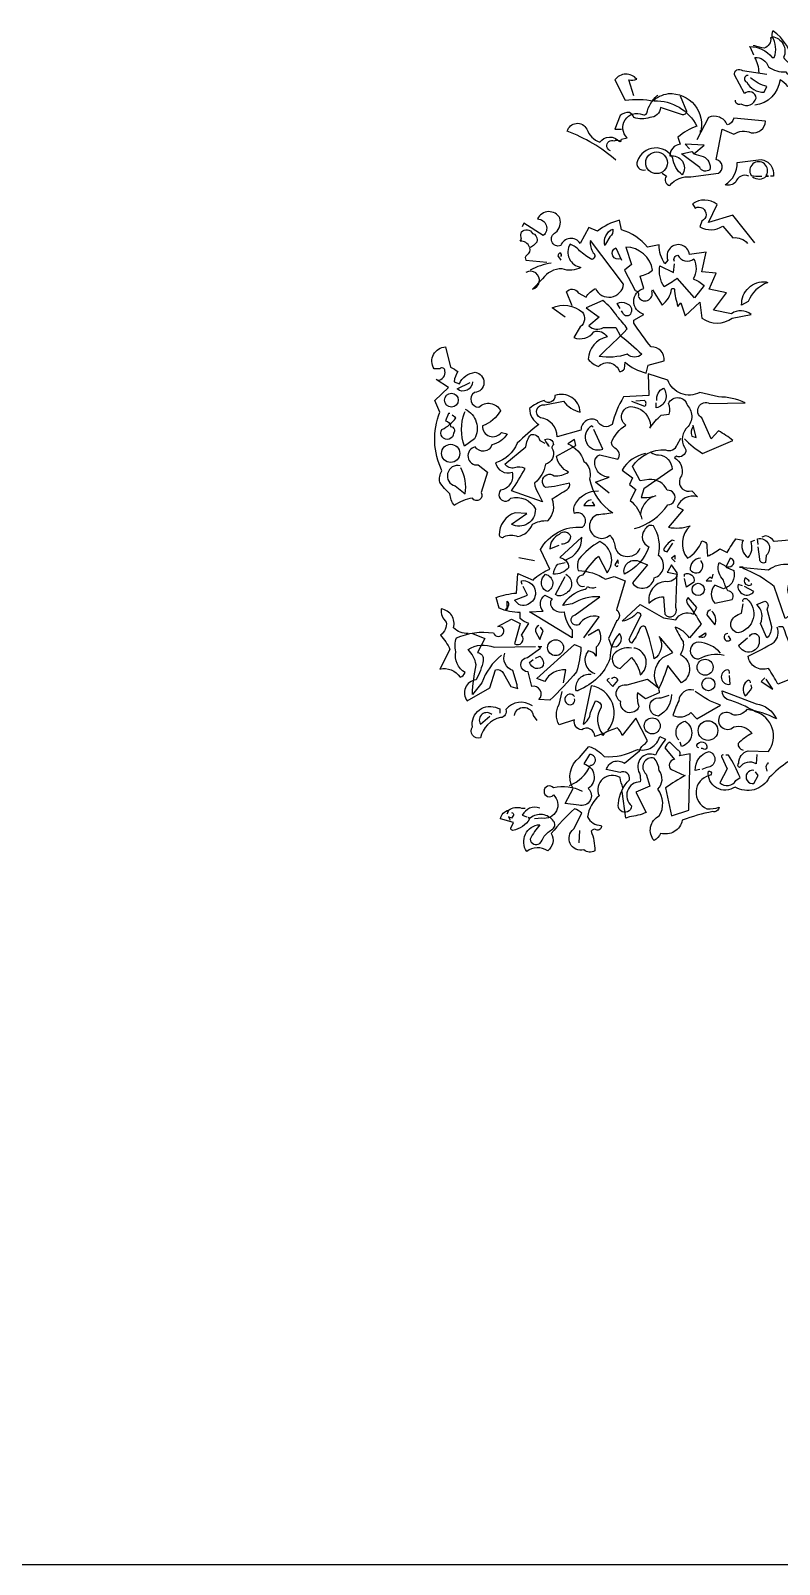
# Model space of a CAD drawing. Header units: millimetres. Extents: x 454 to 24074, y 929 to 15016.
# Drawn here: x 20609 to 21979, y 6044 to 8852 of the extents above; entities that cross this region are included whole.
import ezdxf

# ---------------------------------------------------------------- set-up
doc = ezdxf.new("R2010")
doc.units = ezdxf.units.MM
doc.layers.add('cadblocksdwg.com', color=255, linetype='Continuous')

# ---------------------------------------------------------------- blocks, each defined once
blk = doc.blocks.new('Trees side 03_cad-block.com')
at = {"color": 0}
for points in [[(-544.8, 5414.3), (-557.8, 5442.9), (-560.4, 5445.5, -0.240921), (-479.9, 5406.5), (-472.1, 5406.5, 0.236053), (-479.9, 5481.8, -0.5), (-438.4, 5406.5, 0.236053), (-404.6, 5383.2, 0.211075), (-477.3, 5502.6, 0.162277), (-479.9, 5476.6), (-485.1, 5476.6, -0.383194), (-508.5, 5440.3, -0.056625), (-542.2, 5448.1), (-547.4, 5448.1)], [(-526.7, 5352, 0.143021), (-542.2, 5406.5, -0.358047), (-492.9, 5372.8, 0.172546), (-430.6, 5354.6, -0.123093), (-404.6, 5315.6), (-329.3, 5349.4, -0.40274), (-422.8, 5302.7, 0.082748), (-451.4, 5326, -0.343094), (-542.2, 5235.1)], [(-975.9, 5268.9), (-994.1, 5326, 0.123093), (-965.5, 5328.6, 0.499542), (-1043.4, 5326), (-1007.1, 5253.3, -0.074951), (-903.2, 5250.7, -0.294968), (-750, 5159.8, 0.096375), (-817.5, 5120.9), (-809.7, 5094.9, 0.398468), (-846.1, 5053.4, -0.659393), (-801.9, 4985.9, -0.217575), (-835.7, 5045.6, 0.649521), (-962.9, 5035.2, 0.661377), (-934.4, 5004)], [(-612.4, 5253.3, 0.566177), (-591.6, 5240.3, 0.534058), (-537, 5261.1, 0.630219), (-578.6, 5276.7), (-615, 5344.2, -0.679398), (-586.4, 5359.8), (-498.1, 5346.8)], [(-565.6, 5341.6, 0.926025), (-570.8, 5318.2, 0.286789), (-508.5, 5281.9), (-498.1, 5302.7, -0.120178), (-557.8, 5333.8)], [(-1059, 5071.5, -1.044418), (-1046, 5107.9, -0.323349), (-1022.6, 5105.3), (-1020.1, 5113.1), (-999.3, 5118.3, -0.840088), (-944.7, 5201.4, 0.4142), (-929.2, 5206.6, -0.154678), (-892.8, 5268.9), (-890.2, 5271.5)], [(-809.7, 5268.9), (-786.3, 5214.4, -0.489075), (-804.5, 5201.4), (-879.8, 5227.4, -0.380188), (-918.8, 5191, -0.181808), (-975.9, 5191, 0.224854), (-991.5, 5209.2, 0.162277), (-1025.2, 5198.8), (-1043.4, 5149.5), (-1020.1, 5149.5)], [(-903.2, 5258.5), (-903.2, 5250.7), (-903.2, 5258.5), (-911, 5248.1, -0.162277), (-851.3, 5276.7, -0.516235), (-737, 5136.5), (-737, 5144.3)], [(-874.6, 4991), (-859, 4980.7, 0.54657), (-846.1, 4946.9, -0.272095), (-770.8, 4978.1), (-672.1, 4991, 0.677032), (-679.9, 5040.4), (-659.1, 5149.5), (-617.5, 5131.3, -0.248367), (-555.2, 5136.5, 0.452606), (-503.3, 5178), (-617.5, 5188.4, -0.333328), (-640.9, 5165, 0.430618), (-708.4, 5191), (-750, 5110.5)], [(-1040.8, 5037.8, 0.094757), (-1214.8, 5141.7, -0.699951), (-1144.7, 5149.5, 0.222214), (-1098, 5102.7, -0.480621), (-1027.8, 5105.3), (-1025.2, 5107.9)], [(-760.4, 5061.2, 0.021729), (-726.6, 5050.8, -0.356949), (-703.2, 5004, -0.482147), (-739.6, 5011.8), (-804.5, 5061.2), (-768.2, 5069), (-760.4, 5061.2)], [(-563, 4980.7, 0.453766), (-609.8, 4959.9, -0.265564), (-648.7, 4949.5, 0.264557), (-604.6, 5030), (-518.9, 5040.4, -0.415939), (-474.7, 4980.7), (-485.1, 4980.7)], [(-550, 4978.1, 0.366302), (-500.7, 4980.7), (-492.9, 4980.7), (-500.7, 4983.3, 1.810471), (-555.2, 4983.3, 0.099014), (-521.5, 4980.7), (-516.3, 4980.7)], [(-1222.6, 4474.3), (-1269.3, 4508, -0.294098), (-1160.3, 4492.5, -0.441696), (-1168.1, 4440.5), (-1191.4, 4401.6, 0.332855), (-1118.7, 4422.4, -0.375732), (-1072, 4404.2, 0.339447), (-1139.5, 4323.7, 0.128281), (-1103.1, 4297.7, -0.578079), (-1027.8, 4279.5, 0.276978), (-1009.7, 4289.9), (-1007.1, 4313.3, 0.124008), (-931.8, 4274.3), (-924, 4302.9), (-866.8, 4318.5, 0.463104), (-913.6, 4367.8, -0.025284), (-975.9, 4453.5), (-975.9, 4463.9), (-939.6, 4484.7, -0.779266), (-939.6, 4578.2), (-952.5, 4622.3, 0.118973), (-908.4, 4643.1, 0.363647), (-1004.5, 4726.2), (-983.7, 4663.9), (-1009.7, 4643.1), (-970.7, 4570.4, -0.5), (-960.3, 4549.6, 0.970154), (-911, 4567.8), (-908.4, 4573), (-874.6, 4518.4, 0.208466), (-840.9, 4575.6, -0.5), (-830.5, 4575.6, 0.056854), (-817.5, 4513.2), (-807.1, 4526.2), (-791.5, 4479.5), (-739.6, 4528.8), (-731.8, 4471.7, 0.333328), (-622.7, 4471.7), (-555.2, 4484.7, 0.334427), (-625.3, 4487.3), (-690.3, 4500.3), (-643.5, 4562.6), (-705.8, 4575.6), (-679.9, 4632.7), (-731.8, 4637.9), (-716.2, 4708), (-776, 4700.2, 1.125015), (-853.9, 4679.4), (-864.2, 4666.5, -0.162277), (-885, 4734), (-926.6, 4726.2, 0.14122), (-1020.1, 4788.5), (-1027.8, 4822.3, 0.106674), (-1105.7, 4783.3), (-1136.9, 4796.3), (-1168.1, 4739.2, 0.62291), (-1238.2, 4731.4, -0.972748), (-1256.4, 4778.1, 0.276978), (-1240.8, 4830, 0.613373), (-1321.3, 4827.5, -0.688248), (-1300.5, 4767.7), (-1370.6, 4811.9), (-1375.8, 4798.9)], [(-542.2, 4741.8), (-620.1, 4840.4), (-708.4, 4814.5), (-677.3, 4879.4, 0.323273), (-765.6, 4882), (-755.2, 4866.4, -1.034378), (-731.8, 4819.7), (-739.6, 4798.9, 0.280991), (-656.5, 4801.5), (-620.1, 4759.9, -0.26123), (-568.2, 4739.2)], [(-1349.8, 4726.2, 0.326447), (-1383.6, 4747), (-1378.4, 4754.7, -0.099014), (-1381, 4770.3), (-1378.4, 4780.7, -0.522827), (-1339.5, 4775.5), (-1331.7, 4772.9, -0.276978), (-1323.9, 4744.4, -0.123093), (-1349.8, 4723.6, -0.350769), (-1360.2, 4697.6, 0.4142), (-1362.8, 4679.4), (-1287.5, 4671.6)], [(-1077.2, 4736.6), (-1079.8, 4731.4, -0.369919), (-1051.2, 4791.1, -0.265564), (-1061.6, 4762.5), (-1077.2, 4736.6)], [(-1196.6, 4515.8), (-1217.4, 4565.2, -0.563461), (-1175.9, 4562.6), (-1147.3, 4547, -0.132751), (-1113.5, 4578.2, 0.770752), (-1012.3, 4593.7), (-1131.7, 4749.5, 0.176163), (-1121.3, 4705.4, -0.659393), (-1126.5, 4682, -0.051254), (-1170.7, 4713.2, 0.123093), (-1204.4, 4736.6, 0.535172), (-1165.5, 4653.5, -0.225418), (-1233, 4648.3, 0.260452), (-1303.1, 4611.9), (-1339.5, 4575.6, 1.152542), (-1362.8, 4635.3)], [(-1238.2, 4692.4, 0.618027), (-1240.8, 4705.4, 0.162277), (-1248.6, 4695), (-1238.2, 4679.4)], [(-1022.6, 4684.6, -1), (-1040.8, 4723.6), (-1020.1, 4679.4)], [(-830.5, 4674.2, -0.480621), (-817.5, 4697.6, 0.516449), (-760.4, 4684.6, -0.249695), (-763, 4611.9, -0.105927), (-724, 4588.5), (-757.8, 4544.4), (-820.1, 4614.5, -0.054871), (-866.8, 4583.4, -0.192581), (-882.4, 4658.7), (-833.1, 4635.3), (-830.5, 4666.5)], [(-1271.9, 4669, 0.093063), (-1347.2, 4643.1)], [(-498.1, 4598.9), (-495.5, 4598.9, 0.20787), (-565.6, 4531.4), (-589, 4518.4, -0.455139), (-500.7, 4601.5), (-498.1, 4598.9)], [(-1025.2, 4409.4, -0.033035), (-947.3, 4341.9, -0.399994), (-999.3, 4341.9, -0.122452), (-1100.6, 4334.1, 0.012192), (-999.3, 4432.7, 0.056335), (-1035.6, 4476.9, 0.100357), (-1087.6, 4534), (-1147.3, 4508), (-1100.6, 4474.3), (-1136.9, 4443.1, 0.349121), (-1085, 4437.9), (-1040.8, 4437.9), (-1025.2, 4409.4)], [(-1025.2, 4505.5), (-1035.6, 4523.6, -0.309357), (-1001.9, 4523.6, -0.468369), (-986.3, 4489.9, -0.763794), (-1014.9, 4489.9), (-1020.1, 4497.7)], [(-1679.6, 4248.4, 0.475967), (-1653.7, 4282.1, 0.663971), (-1671.8, 4289.9), (-1692.6, 4289.9, -0.578598), (-1651.1, 4367.8), (-1632.9, 4295.1, -0.062256), (-1606.9, 4279.5, 0.15036), (-1619.9, 4243.2), (-1601.7, 4235.4, -0.28447), (-1544.6, 4276.9, -0.892212), (-1547.2, 4204.2, 0.789642), (-1531.6, 4152.3, -0.497391), (-1453.7, 4139.3, -0.176483), (-1518.6, 4084.8, 0.748825), (-1451.1, 4061.4), (-1430.3, 4056.2, -0.225281), (-1484.9, 4017.3, -0.647598), (-1544.6, 4009.5, 0.955292), (-1534.2, 3944.5), (-1500.5, 3918.6), (-1523.8, 3845.9, -1), (-1555, 3825.1, 0.125122), (-1619.9, 3799.1, -0.137939), (-1635.5, 3840.7, -0.062256), (-1671.8, 3882.2, -0.18132), (-1664.1, 3923.8, -0.210037), (-1671.8, 4134.1), (-1690, 4175.7), (-1640.7, 4222.4), (-1684.8, 4251)], [(-1555, 4243.2, -0.637756), (-1609.5, 4217.2), (-1562.8, 4240.6)], [(-794.1, 4038, 0.068298), (-729.2, 3986.1), (-620.1, 4032.8, 0.035156), (-672.1, 4066.6), (-698, 4038), (-731.8, 4113.3, -0.984375), (-703.2, 4165.3), (-576, 4167.9, 0.108856), (-672.1, 4188.6), (-739.6, 4204.2, -0.448303), (-853.9, 4248.4), (-924, 4271.7), (-921.4, 4193.8), (-1012.3, 4188.6, 0.080551), (-1053.8, 4090, -0.524551), (-1105.7, 4102.9, 0.59317), (-1165.5, 4069.2), (-1251.2, 4045.8, 0.390503), (-1310.9, 4113.3, -0.868866), (-1295.3, 4160.1), (-1227.8, 4173.1, 0.173203), (-1168.1, 4134.1, 0.499069), (-1259, 4193.8, -0.72995), (-1297.9, 4175.7, 0.115616), (-1349.8, 4147.1, 0.276978), (-1316.1, 4090, 0.033035), (-1394, 4022.4, -0.228363), (-1471.9, 3952.3, 0.456192), (-1412.2, 3918.6, -0.433426), (-1453.7, 3853.7, 1.078903), (-1417.4, 3825.1, -0.36409), (-1329.1, 3786.1, -0.580322), (-1414.8, 3731.6), (-1360.2, 3770.6), (-1401.8, 3773.2, 0.321106), (-1458.9, 3692.7, 0.566177), (-1440.7, 3687.5, -0.211075), (-1391.4, 3687.5, 0.243835), (-1339.5, 3731.6, -0.145935), (-1284.9, 3744.6, 0.321701), (-1269.3, 3822.5, -0.013153), (-1214.8, 3856.3, 0.333328), (-1207, 3879.6, -0.053406), (-1292.7, 3864, -1.029831), (-1261.6, 3905.6, 0.141342), (-1209.6, 3918.6, -0.23027), (-1253.8, 3975.7), (-1183.6, 4014.7), (-1188.8, 4035.4), (-1212.2, 4019.9, -0.215332), (-1155.1, 3957.5, -0.302765), (-1134.3, 3895.2, 0.214661), (-1051.2, 3773.2, -0.032745), (-1108.3, 3765.4, 1.185196), (-1061.6, 3692.7, -0.115112), (-1043.4, 3656.3, 0.379791), (-1007.1, 3617.4, 0.362045), (-952.5, 3645.9)], [(-1064.2, 3843.3), (-1113.5, 3882.2), (-1064.2, 3900.4, -0.43013), (-1116.1, 3957.5, -0.263626), (-1098, 3980.9), (-1033, 3965.3, 0.489075), (-1043.4, 4004.3, -0.178345), (-1056.4, 4025, -0.14975), (-1004.5, 4087.4, -0.856918), (-973.3, 4152.3, -0.338852), (-916.2, 4084.8), (-918.8, 4077, -0.055374), (-877.2, 4123.7), (-848.7, 4126.3, 0.195877), (-851.3, 4165.3, -0.724503), (-783.7, 4157.5, -0.43483), (-788.9, 4074.4, 0.345184), (-788.9, 3999.1, -0.544022), (-822.7, 3975.7), (-830.5, 3970.5, -0.362045), (-804.5, 3905.6, 0.396576), (-801.9, 3858.9, 0.236053), (-768.2, 3851.1), (-747.4, 3830.3, 0.401123), (-820.1, 3793.9), (-799.3, 3783.5), (-851.3, 3721.2, 0.137604), (-773.4, 3726.4, 0.396027), (-783.7, 3609.6, 0.180374), (-731.8, 3671.9, -0.463791), (-713.6, 3651.1), (-711, 3617.4, 0.051575), (-666.9, 3643.3), (-640.9, 3630.3, -0.023788), (-609.8, 3679.7), (-583.8, 3674.5, 0.368179), (-565.6, 3612.2, 0.264557), (-555.2, 3669.3), (-542.2, 3674.5)], [(-892.8, 4175.7, -0.350769), (-869.4, 4219.8, -0.561172), (-895.4, 4149.7), (-895.4, 4167.9)], [(-1635.5, 4128.9), (-1640.7, 4128.9), (-1651.1, 4102.9, -0.38205), (-1632.9, 4082.2, -0.618027), (-1622.5, 4058.8, -1.341293), (-1664.1, 4071.8, 0.132751), (-1614.7, 4113.3), (-1627.7, 4123.7)], [(-1581, 4144.5, -0.432632), (-1547.2, 4038), (-1583.6, 4012.1, -0.173904), (-1583.6, 4131.5), (-1581, 4136.7)], [(-983.7, 4173.1), (-937, 4154.9, 0.5), (-937, 4175.7), (-968.1, 4173.1)], [(-1121.3, 4079.6), (-1126.5, 4084.8, 0.940445), (-1087.6, 4001.7), (-1118.7, 4071.8)], [(-763, 4082.2, 0.292984), (-768.2, 4048.4), (-752.6, 4043.2), (-763, 4087.4)], [(-1284.9, 4019.9), (-1284.9, 4014.7), (-1279.7, 4012.1, -0.051575), (-1295.3, 4035.4, -0.580322), (-1264.1, 4017.3, 0.442368), (-1266.7, 3999.1, -0.445358), (-1292.7, 3947.1, -0.177689), (-1331.7, 3879.6, 0.15036), (-1318.7, 3843.3), (-1303.1, 3812.1), (-1414.8, 3851.1, 0.019806), (-1365.4, 3931.6, 0.195877), (-1404.4, 3934.2, -0.32045), (-1438.1, 3947.1), (-1362.8, 4009.5, -0.171616), (-1344.6, 4053.6, -0.427887), (-1313.5, 4032.8), (-1295.3, 4022.4)], [(-973.3, 3716, 0.179703), (-853.9, 3801.7, 1.048752), (-856.5, 3853.7, 0.319077), (-921.4, 3892.6), (-952.5, 3887.4), (-981.1, 3939.4, -0.261322), (-861.6, 3999.1, 0.45993), (-820.1, 4017.3), (-807.1, 4040.6)], [(-934.4, 3986.1, 0.203552), (-1017.5, 3926.4), (-981.1, 3897.8), (-991.5, 3874.4), (-968.1, 3856.3), (-988.9, 3817.3, -0.169113), (-947.3, 3749.8)], [(-913.6, 3988.7, 0.15036), (-887.6, 3980.9, -0.384125), (-838.3, 3929), (-939.6, 3858.9), (-949.9, 3827.7, 0.045349), (-908.4, 3830.3), (-895.4, 3835.5)], [(-1599.1, 3941.9, 0.975662), (-1617.3, 3869.2), (-1581, 3840.7, 0.17128), (-1596.5, 3934.2)], [(-1570.6, 3339.5, -0.206955), (-1622.5, 3360.3, 0.457672), (-1666.6, 3427.8, 0.243301), (-1648.5, 3381, -0.282349), (-1669.2, 3334.3, -0.081024), (-1635.5, 3282.4), (-1671.8, 3212.3, -0.303375), (-1599.1, 3183.7, 0.224854), (-1581, 3199.3, -0.311218), (-1614.7, 3274.6, -0.155243), (-1612.1, 3323.9, -0.142853), (-1479.7, 3342.1, 1.280762), (-1448.5, 3362.9), (-1464.1, 3365.5), (-1414.8, 3391.4), (-1383.6, 3375.8), (-1404.4, 3303.1, 0.904984), (-1378.4, 3334.3), (-1352.4, 3375.8, -0.135742), (-1383.6, 3394), (-1383.6, 3414.8, -0.08728), (-1458.9, 3430.4), (-1469.3, 3469.3, -0.068298), (-1396.6, 3484.9), (-1391.4, 3555), (-1336.9, 3531.7, -0.111496), (-1277.1, 3570.6), (-1310.9, 3640.7, -0.299683), (-1160.3, 3721.2, 0.876053), (-1188.8, 3770.6, -0.268112), (-1183.6, 3806.9, -0.290573), (-1103.1, 3851.1)], [(-1129.1, 3819.9, 0.25296), (-1155.1, 3799.1), (-1116.1, 3799.1), (-1123.9, 3812.1)], [(-911, 3832.9), (-908.4, 3830.3, 0.247803), (-952.5, 3765.4)], [(-1235.6, 3661.5, 0.403595), (-1201.8, 3687.5, 0.566177), (-1243.4, 3695.3, 0.2939), (-1277.1, 3643.3), (-1243.4, 3656.3)], [(-952.5, 3596.6), (-926.6, 3586.2), (-981.1, 3521.3, 0.693726), (-903.2, 3539.4, 0.640244), (-887.6, 3619.9, 0.209961), (-905.8, 3726.4, 0.4142), (-937, 3710.8, 0.502121), (-921.4, 3651.1, -0.199463), (-1009.7, 3552.4, -0.690872), (-952.5, 3596.6)], [(-264.4, 3575.8, -0.923187), (-225.4, 3549.8, -0.205933), (-308.5, 3581, 0.618027), (-303.3, 3591.4, 0.123093), (-344.9, 3586.2, 0.111496), (-334.5, 3536.9, -0.361099), (-383.8, 3466.7, -0.656662), (-365.7, 3536.9, 0.887543), (-407.2, 3464.1, -0.427811), (-433.2, 3394), (-472.1, 3508.3, 0.077148), (-583.8, 3573.2), (-583.8, 3578.4), (-596.8, 3578.4), (-492.9, 3568, -0.386002), (-352.7, 3555, 0.310577), (-329.3, 3575.8, 0.21463), (-383.8, 3596.6, -0.608597), (-391.6, 3677.1), (-472.1, 3669.3, 0.236053), (-503.3, 3690.1), (-516.3, 3684.9)], [(-1220, 3604.4, 0.335266), (-1162.9, 3684.9), (-1240.8, 3612.2, -0.380188), (-1209.6, 3575.8, -0.218826), (-1264.1, 3552.4, -0.173203), (-1248.6, 3588.8), (-1222.6, 3594)], [(-1152.5, 3508.3, -1.144211), (-1157.7, 3549.8, -0.070038), (-1103.1, 3617.4), (-1072, 3557.6, 0.501633), (-1098, 3669.3, 0.085571), (-1173.3, 3607, 0.186783), (-1175.9, 3565.4, -0.14386), (-1077.2, 3534.3), (-1046, 3544.6), (-1007.1, 3529.1), (-1038.2, 3425.2, -0.506302), (-1038.2, 3383.6), (-1066.8, 3321.3), (-1056.4, 3292.8, 0.762985), (-1027.8, 3339.5, 0.185364), (-1061.6, 3248.6, -0.20929), (-1173.3, 3136.9, -1), (-1183.6, 3142.1, -0.463791), (-1129.1, 3194.1)], [(-830.5, 3671.9), (-838.3, 3674.5, 0.132751), (-869.4, 3640.7, 0.236053), (-856.5, 3632.9), (-835.7, 3664.1)], [(-529.3, 3658.9), (-531.9, 3679.7, -0.775711), (-500.7, 3619.9), (-503.3, 3594, -0.566177), (-524.1, 3607), (-529.3, 3651.1)], [(-1030.4, 3591.4), (-1033, 3604.4), (-1043.4, 3586.2, 0.4142), (-1033, 3581), (-1033, 3583.6)], [(-853.9, 3562.8), (-856.5, 3560.2), (-820.1, 3552.4, -0.422256), (-861.6, 3526.5, 0.445663), (-921.4, 3448.6, -0.209656), (-869.4, 3471.9), (-864.2, 3409.6, 0.945984), (-825.3, 3433), (-820.1, 3557.6), (-840.9, 3586.2), (-853.9, 3562.8)], [(-737, 3609.6, 0.437042), (-773.4, 3568, 1.073196), (-734.4, 3599.2), (-734.4, 3601.8)], [(-646.1, 3581, 0.323349), (-622.7, 3583.6, 0.697281), (-630.5, 3609.6), (-646.1, 3578.4), (-617.5, 3565.4, -0.421158), (-653.9, 3500.5), (-685.1, 3513.5, 0.400543), (-685.1, 3448.6), (-622.7, 3461.5, 0.60791), (-638.3, 3492.7, -0.092926), (-653.9, 3531.7, -0.257919), (-672.1, 3586.2), (-669.5, 3594), (-646.1, 3581)], [(-1375.8, 3516.1, -0.236053), (-1378.4, 3529.1, -1.2724), (-1388.8, 3443.4), (-1404.4, 3458.9), (-1357.6, 3477.1), (-1373.2, 3508.3)], [(-1292.7, 3552.4, -0.701004), (-1284.9, 3490.1, -0.468369), (-1303.1, 3539.4), (-1292.7, 3552.4)], [(-1220, 3552.4, -0.632828), (-1222.6, 3482.3, -0.388977), (-1256.4, 3479.7), (-1222.6, 3544.6)], [(-794.1, 3544.6), (-794.1, 3552.4, -0.669312), (-760.4, 3523.9), (-786.3, 3505.7), (-794.1, 3536.9)], [(-560.4, 3526.5, 0.099014), (-576, 3539.4, 0.895035), (-552.6, 3516.1), (-555.2, 3518.7)], [(-1349.8, 3417.4), (-1300.5, 3420, -0.451447), (-1295.3, 3477.1), (-1269.3, 3464.1, 0.461777), (-1261.6, 3425.2, 0.236053), (-1225.2, 3417.4, 0.176865), (-1196.6, 3352.5), (-1196.6, 3323.9), (-1349.8, 3417.4)], [(-1155.1, 3323.9), (-1100.6, 3399.2, 0.345856), (-1173.3, 3370.7, -1.086792), (-1186.2, 3407), (-1098, 3471.9, 0.147873), (-1196.6, 3446), (-1230.4, 3440.8, -0.205246), (-1155.1, 3497.9, 0.343094), (-1142.1, 3508.3, 0.248367), (-1110.9, 3505.7)], [(-882.4, 3323.9, -0.38205), (-903.2, 3248.6, 0.053894), (-934.4, 3362.9, 0.566177), (-955.1, 3355.1, -0.062256), (-983.7, 3305.7, -0.535172), (-988.9, 3326.5), (-949.9, 3407, 0.236053), (-962.9, 3414.8, -0.164429), (-1017.5, 3383.6), (-952.5, 3443.4), (-869.4, 3396.6), (-825.3, 3388.8, -0.400864), (-763, 3409.6), (-750, 3433), (-781.1, 3469.3, 0.343094), (-783.7, 3446, -0.040558), (-734.4, 3373.3), (-776, 3323.9, 0.162277), (-827.9, 3362.9, 0.038391), (-799.3, 3310.9, -0.212204), (-809.7, 3264.2, -0.615097), (-804.5, 3162.9), (-853.9, 3225.2, -0.03656), (-887.6, 3139.5, -0.236053), (-885, 3126.6), (-934.4, 3105.8), (-962.9, 3126.6, 0.109772), (-957.7, 3077.2, -0.906464), (-1022.6, 3095.4, -0.872879), (-999.3, 3155.1), (-926.6, 3175.9), (-887.6, 3144.7, -0.380005), (-872, 3253.8), (-835.7, 3272), (-885, 3329.1)], [(-586.4, 3510.9), (-602, 3516.1, 0.784103), (-544.8, 3490.1), (-578.6, 3508.3)], [(-1427.7, 3435.6), (-1432.9, 3422.6), (-1435.5, 3427.8, 0.618027), (-1430.3, 3438.2), (-1430.3, 3456.4, -0.369919), (-1427.7, 3435.6)], [(-700.6, 3425.2, 0.355026), (-713.6, 3407), (-685.1, 3370.7, 0.313034), (-695.5, 3420)], [(-583.8, 3453.8, -0.780762), (-570.8, 3464.1, -0.63501), (-602, 3342.1, -0.403961), (-627.9, 3378.4, -0.290024), (-589, 3412.2), (-583.8, 3446)], [(-498.1, 3323.9), (-521.5, 3375.8, 0.335037), (-534.5, 3443.4), (-505.9, 3456.4, -0.5), (-498.1, 3427.8), (-482.5, 3365.5, -0.220596), (-498.1, 3323.9)], [(-1316.1, 3368.1, 0.38205), (-1329.1, 3347.3), (-1313.5, 3318.7), (-1300.5, 3349.9), (-1310.9, 3362.9)], [(-456.5, 3365.5), (-441, 3365.5, 0.014771), (-394.2, 3246, -0.94693), (-407.2, 3178.5), (-459.1, 3157.7, 0.033691), (-492.9, 3214.8, -0.489075), (-565.6, 3259, 0.024368), (-472.1, 3308.3, 0.28447), (-461.7, 3362.9)], [(-1555, 3339.5), (-1510.8, 3321.3), (-1536.8, 3272, -0.4142), (-1516, 3243.4, -0.077194), (-1542, 3173.3, 0.59314), (-1573.2, 3098), (-1492.7, 3144.7), (-1471.9, 3209.7, -0.333328), (-1443.3, 3196.7), (-1417.4, 3149.9), (-1391.4, 3142.1, -0.236053), (-1394, 3155.1), (-1409.6, 3207.1, -0.442368), (-1438.1, 3269.4)], [(-1139.5, 3334.3), (-1103.1, 3355.1, -0.359619), (-1110.9, 3290.2), (-1110.9, 3259, 0.236053), (-1139.5, 3277.2, 0.533035), (-1116.1, 3196.7)], [(-664.3, 3269.4, 0.204559), (-744.8, 3308.3, 1.007538), (-742.2, 3248.6, -0.199997), (-651.3, 3261.6)], [(-739.6, 3329.1), (-742.2, 3326.5), (-718.8, 3342.1, -0.854492), (-739.6, 3329.1)], [(-638.3, 3339.5, 1.704361), (-627.9, 3318.7), (-635.7, 3331.7)], [(-560.4, 3329.1, -0.909286), (-526.7, 3318.7, -0.934128), (-599.4, 3297.9), (-568.2, 3323.9)], [(-1451.1, 3261.6, 0.137131), (-1521.2, 3162.9), (-1555, 3121.4, -0.032974), (-1542, 3227.8, 0.170273), (-1570.6, 3282.4, -0.248367), (-1477.1, 3290.2), (-1329.1, 3292.8)], [(-1227.8, 3162.9), (-1220, 3209.7, 0.282669), (-1295.3, 3168.1), (-1323.9, 3178.5), (-1188.8, 3300.5), (-1165.5, 3290.2, -0.057053), (-1181.1, 3201.9, -0.026291), (-1277.1, 3100.6), (-1316.1, 3103.2, 0.738571), (-1342.1, 3149.9), (-1355, 3201.9, -0.953979), (-1357.6, 3253.8), (-1310.9, 3287.6), (-1318.7, 3292.8), (-1305.7, 3292.8)], [(-1329.1, 3251.2), (-1313.5, 3259, -0.282349), (-1300.5, 3225.2, -0.636856), (-1349.8, 3235.6), (-1336.9, 3246)], [(-983.7, 3287.6, 0.261322), (-1048.6, 3264.2, 0.537704), (-1025.2, 3214.8), (-983.7, 3253.8, -0.134644), (-952.5, 3191.5, 0.615494), (-970.7, 3287.6), (-975.9, 3287.6)], [(-633.1, 3196.7, 0.535172), (-640.9, 3209.7, 1), (-630.5, 3157.7), (-633.1, 3188.9)], [(-1069.4, 2991.5, 0.578384), (-1129.1, 3152.5), (-1157.7, 3014.9, 0.269913), (-1131.7, 3056.4), (-1113.5, 3098, -0.455139), (-1092.8, 3074.6, 0.328934), (-1087.6, 2978.5)], [(-1064.2, 3178.5, 0.333328), (-1072, 3170.7), (-1051.2, 3149.9), (-1033, 3170.7, 0.630219), (-1053.8, 3178.5), (-1056.4, 3178.5)], [(-760.4, 3136.9, 0.462555), (-814.9, 3098, 0.034729), (-835.7, 3046.1, 0.307983), (-770.8, 3056.4), (-750, 3033.1), (-664.3, 3082.4, -0.078186), (-755.2, 3131.8)], [(-557.8, 3162.9, 0.926025), (-570.8, 3168.1, 0.396576), (-576, 3116.2, 0.099014), (-552.6, 3144.7), (-555.2, 3155.1)], [(-1339.5, 3079.8, 0.401978), (-1435.5, 3066.8, -0.535172), (-1453.7, 3038.3, 0.285706), (-1526.4, 2965.6, -0.700424), (-1555, 3004.5, -0.60141), (-1464.1, 3072), (-1456.3, 3069.4), (-1456.3, 3053.8)], [(-1207, 2794.2, 0.193268), (-1131.7, 2866.9, 1), (-1134.3, 2905.8), (-1155.1, 2872.1, -0.647644), (-1139.5, 2783.8, -0.795288), (-1173.3, 2724.1), (-1222.6, 2729.3), (-1194, 2783.8, -0.37175), (-1170.7, 2895.4), (-1136.9, 2934.4, -0.154297), (-1082.4, 2898, 0.143036), (-962.9, 2924, 0.416412), (-882.4, 2970.8), (-861.6, 2960.4, 0.064804), (-898, 2903.2, 0.7435), (-955.1, 2838.3, -0.07106), (-952.5, 2807.2, 0.711472), (-983.7, 2721.5, -1.156403), (-1030.4, 2729.3, -0.187744), (-991.5, 2814.9, 0.647598), (-1025.2, 2840.9), (-1074.6, 2851.3, -0.524124), (-1009.7, 2874.7), (-955.1, 2918.8, -0.219635), (-934.4, 2944.8), (-926.6, 2955.2), (-968.1, 3035.7), (-1017.5, 2973.3, 0.158417), (-1035.6, 3001.9, 0.01886), (-1085, 2981.1), (-1116.1, 2970.8, 0.622437), (-1162.9, 2994.1, -0.457672), (-1188.8, 3030.5), (-1243.4, 3012.3, -0.285706), (-1243.4, 3085), (-1233, 3131.8)], [(-1188.8, 3113.6, 2.427765), (-1194, 3087.6, 0.302765), (-1188.8, 3105.8)], [(-840.9, 3121.4, -0.276978), (-887.6, 3043.5, -1.112411), (-877.2, 3108.4), (-848.7, 3118.8)], [(-534.5, 2905.8), (-537, 2872.1, 0.383194), (-596.8, 2859.1, -0.566177), (-599.4, 2874.7, -0.347336), (-565.6, 2918.8), (-492.9, 2916.2, 0.522125), (-539.6, 3059, 0.062256), (-640.9, 3103.2, -0.259125), (-659.1, 3134.3), (-537, 3087.6, -0.262924), (-464.3, 3033.1, 0.097885), (-570.8, 3066.8, -0.315216), (-622.7, 3048.7, 0.4142), (-666.9, 3046.1, 0.882782), (-617.5, 3004.5, -0.333328), (-552.6, 2981.1, 0.076187), (-602, 2944.8, 0.369919), (-583.8, 2921.4)], [(-1484.9, 3048.7, 0.873947), (-1526.4, 3014.9), (-1492.7, 3043.5)], [(-1404.4, 3046.1, -0.849075), (-1336.9, 3046.1), (-1323.9, 3027.9)], [(-814.9, 2957.8, -0.563461), (-791.5, 3025.3, -0.649872), (-804.5, 2934.4), (-809.7, 2950)], [(-794.1, 2830.5), (-791.5, 2830.5, 0.023788), (-861.6, 2786.4), (-840.9, 2685.1), (-778.5, 2705.9), (-773.4, 2908.4), (-812.3, 2900.6, 0.45993), (-817.5, 2921.4), (-846.1, 2950, 0.219635), (-864.2, 2929.2), (-830.5, 2887.7, 0.677032), (-840.9, 2851.3), (-794.1, 2830.5)], [(-742.2, 2929.2, -0.4142), (-750, 2939.6, -0.868622), (-713.6, 2929.2, -0.489075), (-729.2, 2926.6), (-734.4, 2926.6)], [(-422.8, 2879.9, 0.037994), (-490.3, 2822.7, -0.432571), (-612.4, 2789, -0.653381), (-708.4, 2846.1, -1.198212), (-705.8, 2830.5, 0.717178), (-713.6, 2711.1, 0.099014), (-669.5, 2716.3, -0.439896), (-692.9, 2700.7, 0.044022), (-801.9, 2669.5, -0.432632), (-879.8, 2622.8, -0.169403), (-903.2, 2596.8, -0.48349), (-885, 2685.1, 0.322495), (-890.2, 2781.2, 0.382629), (-885, 2848.7, 0.171616), (-903.2, 2892.8, 0.801453), (-931.8, 2835.7), (-918.8, 2791.6), (-968.1, 2770.8), (-931.8, 2698.1, -0.092056), (-991.5, 2682.5), (-1004.5, 2677.3), (-1017.5, 2773.4)], [(-739.6, 2851.3), (-755.2, 2848.7, -0.352295), (-705.8, 2916.2, -0.860382), (-713.6, 2859.1), (-731.8, 2851.3)], [(-653.9, 2903.2, 0.618027), (-661.7, 2898), (-640.9, 2853.9), (-666.9, 2804.6, 0.492645), (-609.8, 2812.3), (-594.2, 2822.7, 0.039658), (-635.7, 2903.2), (-646.1, 2903.2)], [(-495.5, 2877.3), (-495.5, 2872.1, 0.4142), (-500.7, 2856.5), (-498.1, 2846.1)], [(-1014.9, 2786.4, -0.038391), (-1025.2, 2822.7, 0.746384), (-1100.6, 2757.8, 0.174225), (-1142.1, 2682.5, 0.297256), (-1092.8, 2651.3, -0.690201), (-1110.9, 2635.8, 0.4142), (-1129.1, 2630.6, -0.101105), (-1116.1, 2560.5, -0.329758), (-1155.1, 2563.1, -0.819794), (-1191.4, 2638.4), (-1162.9, 2695.5, 0.090164), (-1188.8, 2711.1, 0.033295), (-1271.9, 2622.8, -0.376038), (-1284.9, 2560.5, 0.309357), (-1360.2, 2557.9, -0.577087), (-1313.5, 2653.9, 0.060913), (-1347.2, 2602, 0.595963), (-1313.5, 2586.4, 0.090164), (-1297.9, 2612.4, -0.069427), (-1266.7, 2638.4, 0.449051), (-1264.1, 2666.9, 0.431824), (-1347.2, 2677.3), (-1355, 2679.9), (-1349.8, 2674.7, -0.206619), (-1409.6, 2633.2, -0.333328), (-1417.4, 2641), (-1407, 2661.7), (-1453.7, 2674.7, -0.309357), (-1425.1, 2705.9, -0.236053), (-1378.4, 2713.7), (-1365.4, 2713.7)], [(-544.8, 2848.7, 1.222214), (-544.8, 2802), (-529.3, 2830.5), (-539.6, 2843.5)], [(-1160.3, 2773.4, 0.172379), (-1264.1, 2786.4, 2.599991), (-1264.1, 2760.4, -0.757538), (-1305.7, 2677.3), (-1331.7, 2674.7)], [(-1414.8, 2698.1, -0.4142), (-1407, 2687.7), (-1414.8, 2677.3), (-1425.1, 2682.5), (-1420, 2669.5)], [(-1313.5, 2713.7, 0.386597), (-1375.8, 2687.7), (-1360.2, 2682.5)]]:
    blk.add_lwpolyline(points, format="xyb", dxfattribs=at)
for points in [[(-1038.2, 5113.1), (-1043.4, 5107.9), (-1038.2, 5113.1)], [(-760.4, 5061.2), (-724, 5092.3), (-791.5, 5094.9), (-776, 5079.3)], [(-1388.8, 3612.2), (-1331.7, 3601.8)], [(-827.9, 3607), (-827.9, 3619.9), (-840.9, 3609.6), (-827.9, 3596.6)], [(-692.9, 3552.4), (-695.5, 3536.9), (-703.2, 3542), (-716.2, 3529.1), (-695.5, 3529.1)], [(-882.4, 3323.9), (-877.2, 3321.3), (-877.2, 3318.7)], [(-505.9, 3181.1), (-518.9, 3168.1), (-477.3, 3139.5), (-500.7, 3175.9)], [(-1082.4, 2981.1), (-1087.6, 2973.3), (-1090.2, 2978.5)], [(-1427.7, 2703.3), (-1430.3, 2692.9), (-1425.1, 2700.7), (-1427.7, 2703.3)], [(-1170.7, 2633.2), (-1173.3, 2589)]]:
    blk.add_lwpolyline(points, dxfattribs=at)
for centre, radius in [((-894.1, 5028.7), 39), ((-1630.3, 4177), 24.7), ((-1632.9, 3986.1), 32.5), ((-744.8, 3497.9), 22.1), ((-1256.4, 3288.9), 28.6), ((-720.1, 3218.7), 28.6), ((-708.4, 3157.7), 23.4), ((-909.7, 3008.4), 28.6), ((-709.7, 2991.5), 35.1)]:
    blk.add_circle(centre, radius, dxfattribs=at)

msp = doc.modelspace()

# ---------------------------------------------------------------- linework, layer by layer
msp.add_lwpolyline([(671.1, 6044), (23739, 6044)])

# ---------------------------------------------------------------- block references
at = {"layer": 'cadblocksdwg.com', "xscale": 0.5103099452236204, "yscale": 0.5103099452236204, "zscale": 0.5103099452236204}
msp.add_blockref('Trees side 03_cad-block.com', (22211, 6044), dxfattribs=at)

doc.saveas('drawing.dxf')
